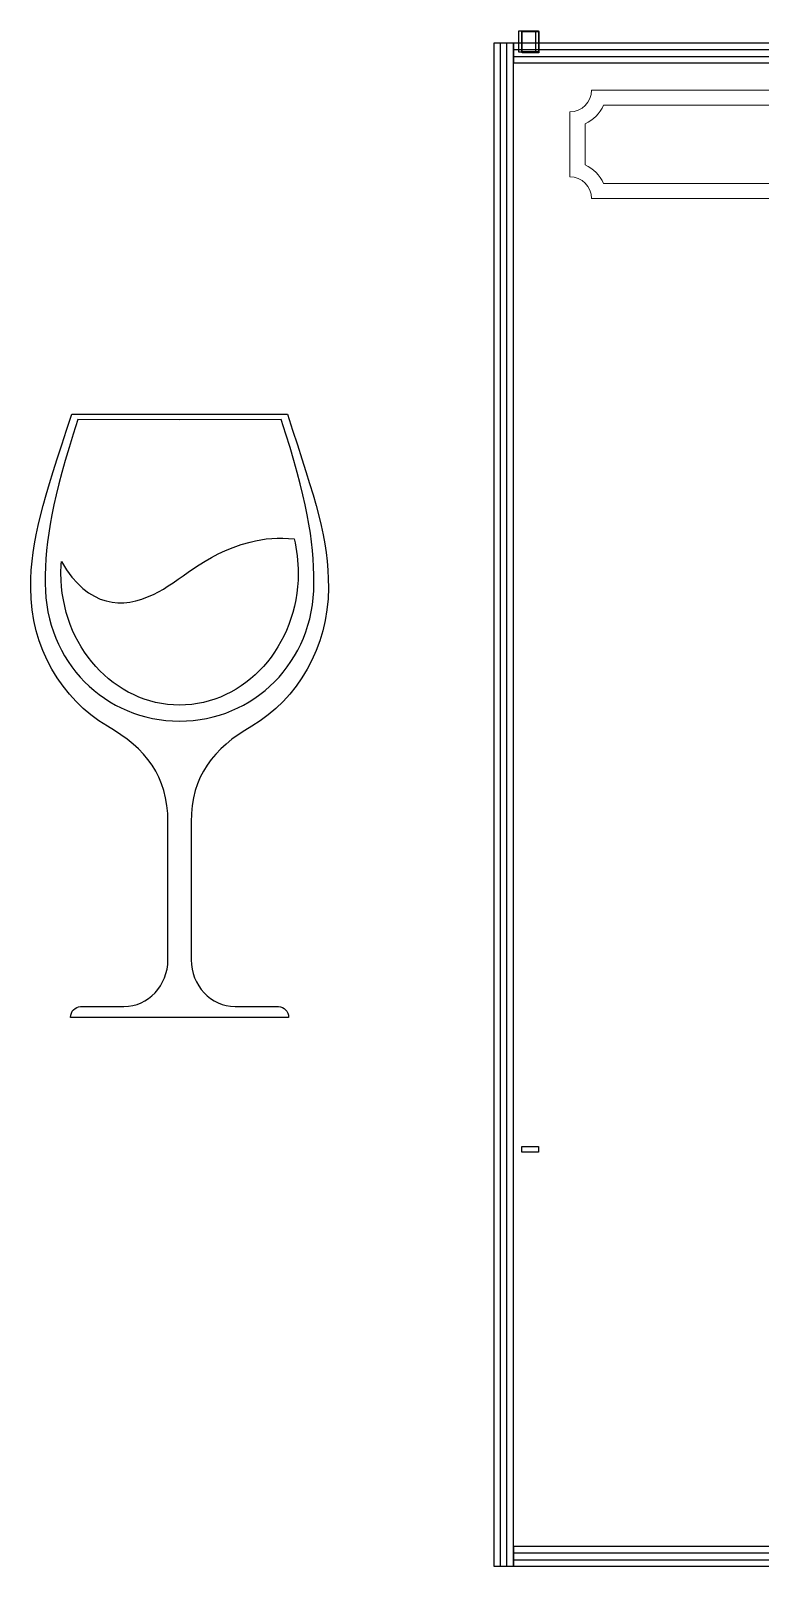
# Model space of a CAD drawing. Header units: millimetres. Extents: x -757 to 1128, y -558 to 127.
# Drawn here: x 263.4 to 407, y -175 to 127.5 of the extents above; entities that cross this region are included whole.
import ezdxf

# ---------------------------------------------------------------- set-up
doc = ezdxf.new("R2010")
doc.units = ezdxf.units.MM
doc.header["$MEASUREMENT"] = 0
doc.header["$XCLIPFRAME"] = 0
doc.layers.add('Layer 1', color=7, linetype='Continuous')
picture_1 = doc.add_image_def('image1.jpg', size_in_pixel=(17187, 21589))
picture_2 = doc.add_image_def('image2.jpg', size_in_pixel=(17196, 21604))
picture_3 = doc.add_image_def('image3.jpg', size_in_pixel=(17196, 5779))
picture_4 = doc.add_image_def('image4.jpg', size_in_pixel=(17280, 21599))

msp = doc.modelspace()

# ---------------------------------------------------------------- linework, layer by layer
at = {"layer": 'Layer 1', "color": 25}
for points in [[(354.5114, 125.0334), (354.5114, 125.0334), (358.4114, 125.0334), (358.4114, 125.0334), (358.4114, 125.0334), (358.4114, 125.0334), (358.4114, -174.9665), (358.4114, -174.9665), (358.4114, -174.9665), (358.4114, -174.9665), (354.5114, -174.9665), (354.5114, -174.9665), (354.5114, -174.9665), (354.5114, -174.9665), (354.5114, 125.0334), (354.5114, 125.0334)], [(358.4114, 121.1334), (358.4114, 121.1334), (358.4114, 125.0334), (358.4114, 125.0334), (358.4114, 125.0334), (358.4114, 125.0334), (590.6114, 125.0334), (590.6114, 125.0334), (590.6114, 125.0334), (590.6114, 125.0334), (590.6114, 121.1334), (590.6114, 121.1334), (590.6114, 121.1334), (590.6114, 121.1334), (358.4114, 121.1334), (358.4114, 121.1334)], [(358.4114, -174.9665), (358.4114, -174.9665), (358.4114, -171.0665), (358.4114, -171.0665), (358.4114, -171.0665), (358.4114, -171.0665), (590.6114, -171.0665), (590.6114, -171.0665), (590.6114, -171.0665), (590.6114, -171.0665), (590.6114, -174.9665), (590.6114, -174.9665), (590.6114, -174.9665), (590.6114, -174.9665), (358.4114, -174.9665), (358.4114, -174.9665)]]:
    msp.add_open_spline(points, degree=3, knots=[0, 0, 0, 0, 0.2, 0.2, 0.2, 0.2, 0.4, 0.4, 0.4, 0.4, 0.6, 0.6, 0.6, 0.6, 1, 1, 1, 1], dxfattribs=at)
at = {"layer": 'Layer 1', "color": 248}
for points in [[(355.8001, 125.0334), (355.8001, 125.0334), (357.1227, 125.0334), (357.1227, 125.0334), (357.1227, 125.0334), (357.1227, 125.0334), (357.1227, -174.9665), (357.1227, -174.9665), (357.1227, -174.9665), (357.1227, -174.9665), (355.8001, -174.9665), (355.8001, -174.9665), (355.8001, -174.9665), (355.8001, -174.9665), (355.8001, 125.0334), (355.8001, 125.0334)], [(358.4114, 122.4221), (358.4114, 122.4221), (358.4114, 123.7447), (358.4114, 123.7447), (358.4114, 123.7447), (358.4114, 123.7447), (590.6114, 123.7447), (590.6114, 123.7447), (590.6114, 123.7447), (590.6114, 123.7447), (590.6114, 122.4221), (590.6114, 122.4221), (590.6114, 122.4221), (590.6114, 122.4221), (358.4114, 122.4221), (358.4114, 122.4221)], [(358.4114, -173.6778), (358.4114, -173.6778), (358.4114, -172.3552), (358.4114, -172.3552), (358.4114, -172.3552), (358.4114, -172.3552), (590.6114, -172.3552), (590.6114, -172.3552), (590.6114, -172.3552), (590.6114, -172.3552), (590.6114, -173.6778), (590.6114, -173.6778), (590.6114, -173.6778), (590.6114, -173.6778), (358.4114, -173.6778), (358.4114, -173.6778)]]:
    msp.add_open_spline(points, degree=3, knots=[0, 0, 0, 0, 0.2, 0.2, 0.2, 0.2, 0.4, 0.4, 0.4, 0.4, 0.6, 0.6, 0.6, 0.6, 1, 1, 1, 1], dxfattribs=at)
at = {"layer": 'Layer 1', "lineweight": 9}
for points in [[(373.7995, 115.7981), (373.7995, 115.7981), (575.2234, 115.7981), (575.2234, 115.7981), (575.2234, 115.7981), (575.2234, 113.4377), (577.1548, 111.5062), (579.5152, 111.5062), (579.5152, 111.5062), (579.5152, 111.5062), (579.5152, 98.7113), (579.5152, 98.7113), (579.5152, 98.7113), (577.1548, 98.7113), (575.2234, 96.7801), (575.2234, 94.4196), (575.2234, 94.4196), (575.2234, 94.4196), (373.7995, 94.4196), (373.7995, 94.4196), (373.7995, 94.4196), (373.7995, 96.7801), (371.8681, 98.7113), (369.5077, 98.7113), (369.5077, 98.7113), (369.5077, 98.7113), (369.5077, 111.5062), (369.5077, 111.5062), (369.5077, 111.5062), (371.8681, 111.5062), (373.7995, 113.4377), (373.7995, 115.7981)], [(376.1519, 112.7981), (375.4203, 111.1868), (374.119, 109.8854), (372.5077, 109.1538), (372.5077, 109.1538), (372.5077, 109.1538), (372.5077, 101.0638), (372.5077, 101.0638), (372.5077, 101.0638), (374.119, 100.3322), (375.4203, 99.0309), (376.1519, 97.4196), (376.1519, 97.4196), (376.1519, 97.4196), (572.871, 97.4196), (572.871, 97.4196), (572.871, 97.4196), (573.6026, 99.0309), (574.9039, 100.3322), (576.5152, 101.0638), (576.5152, 101.0638), (576.5152, 101.0638), (576.5152, 109.1538), (576.5152, 109.1538), (576.5152, 109.1538), (574.9039, 109.8854), (573.6026, 111.1868), (572.871, 112.7981), (572.871, 112.7981), (572.871, 112.7981), (376.1519, 112.7981), (376.1519, 112.7981)]]:
    msp.add_open_spline(points, degree=3, knots=[0, 0, 0, 0, 0.11111111, 0.11111111, 0.11111111, 0.11111111, 0.22222222, 0.22222222, 0.22222222, 0.22222222, 0.33333333, 0.33333333, 0.33333333, 0.33333333, 0.44444444, 0.44444444, 0.44444444, 0.44444444, 0.55555556, 0.55555556, 0.55555556, 0.55555556, 0.66666667, 0.66666667, 0.66666667, 0.66666667, 0.77777778, 0.77777778, 0.77777778, 0.77777778, 1, 1, 1, 1], dxfattribs=at)
at = {"layer": 'Layer 1'}
for points, knots in [([(292.6769, 51.9559), (292.6769, 51.9559), (271.4413, 51.9559), (271.4413, 51.9559), (271.4413, 51.9559), (265.7841, 34.621), (263.3806, 27.3441), (263.3806, 17.7301), (263.3806, 17.7301), (263.3806, 6.0296), (269.4691, -4.1616), (278.4662, -9.4687), (278.4662, -9.4687), (286.0242, -13.927), (290.3902, -19.216), (290.3902, -28.3936), (290.3902, -28.3936), (290.3902, -28.3936), (290.3902, -55.4861), (290.3902, -55.4861), (290.3902, -55.4861), (290.3902, -60.5728), (286.5044, -64.7219), (281.7405, -64.7219), (281.7405, -64.7219), (281.7405, -64.7219), (273.21, -64.7219), (273.21, -64.7219), (273.21, -64.7219), (272.1168, -64.7219), (271.2228, -65.6765), (271.2228, -66.8438), (271.2228, -66.8438), (271.2228, -66.8438), (271.2228, -66.8438), (271.2228, -66.8438), (271.2228, -66.8438), (271.2228, -66.8438), (292.6769, -66.8438), (292.6769, -66.8438), (292.6769, -66.8438), (292.6769, -66.8438), (314.1311, -66.8438), (314.1311, -66.8438), (314.1311, -66.8438), (314.1311, -66.8438), (314.1311, -66.8438), (314.1311, -66.8438), (314.1311, -66.8438), (314.1311, -65.6765), (313.237, -64.7219), (312.1438, -64.7219), (312.1438, -64.7219), (312.1438, -64.7219), (303.6133, -64.7219), (303.6133, -64.7219), (303.6133, -64.7219), (298.8495, -64.7219), (294.9636, -60.573), (294.9636, -55.4861), (294.9636, -55.4861), (294.9636, -55.4861), (294.9636, -28.3936), (294.9636, -28.3936), (294.9636, -28.3936), (294.9636, -19.2158), (299.3297, -13.927), (306.8876, -9.4687), (306.8876, -9.4687), (315.8848, -4.1616), (321.9732, 6.0296), (321.9732, 17.7301), (321.9732, 17.7301), (321.9732, 27.3441), (319.5697, 34.621), (313.9125, 51.9559), (313.9125, 51.9559), (313.9125, 51.9559), (292.6769, 51.9559), (292.6769, 51.9559)], [0, 0, 0, 0, 0.04761905, 0.04761905, 0.04761905, 0.04761905, 0.0952381, 0.0952381, 0.0952381, 0.0952381, 0.14285714, 0.14285714, 0.14285714, 0.14285714, 0.19047619, 0.19047619, 0.19047619, 0.19047619, 0.23809524, 0.23809524, 0.23809524, 0.23809524, 0.28571429, 0.28571429, 0.28571429, 0.28571429, 0.33333333, 0.33333333, 0.33333333, 0.33333333, 0.38095238, 0.38095238, 0.38095238, 0.38095238, 0.42857143, 0.42857143, 0.42857143, 0.42857143, 0.47619048, 0.47619048, 0.47619048, 0.47619048, 0.52380952, 0.52380952, 0.52380952, 0.52380952, 0.57142857, 0.57142857, 0.57142857, 0.57142857, 0.61904762, 0.61904762, 0.61904762, 0.61904762, 0.66666667, 0.66666667, 0.66666667, 0.66666667, 0.71428571, 0.71428571, 0.71428571, 0.71428571, 0.76190476, 0.76190476, 0.76190476, 0.76190476, 0.80952381, 0.80952381, 0.80952381, 0.80952381, 0.85714286, 0.85714286, 0.85714286, 0.85714286, 0.9047619, 0.9047619, 0.9047619, 0.9047619, 1, 1, 1, 1]), ([(292.6769, -8.4924), (278.0686, -8.4924), (266.2263, 3.1248), (266.2263, 18.6306), (266.2263, 18.6306), (266.2263, 27.311), (267.5628, 35.2419), (272.6704, 50.8929), (272.6704, 50.8929), (272.6704, 50.8929), (292.6769, 50.8755), (292.6769, 50.8755), (292.6769, 50.8755), (292.6769, 50.8755), (312.6834, 50.8929), (312.6834, 50.8929), (312.6834, 50.8929), (317.7911, 35.2419), (319.1276, 27.311), (319.1276, 18.6306), (319.1276, 18.6306), (319.1276, 3.1248), (307.2852, -8.4924), (292.6769, -8.4924)], [0, 0, 0, 0, 0.14285714, 0.14285714, 0.14285714, 0.14285714, 0.28571429, 0.28571429, 0.28571429, 0.28571429, 0.42857143, 0.42857143, 0.42857143, 0.42857143, 0.57142857, 0.57142857, 0.57142857, 0.57142857, 0.71428571, 0.71428571, 0.71428571, 0.71428571, 1, 1, 1, 1]), ([(292.6769, -5.3279), (305.5718, -5.3279), (316.0248, 6.2932), (316.0248, 20.6286), (316.0248, 20.6286), (316.0248, 22.971), (315.744, 25.2398), (315.2209, 27.3984), (315.2209, 27.3984), (312.2325, 27.6954), (309.3323, 27.518), (306.5584, 26.7701), (306.5584, 26.7701), (297.0095, 24.1957), (292.8279, 18.9545), (287.5477, 16.456), (287.5477, 16.456), (281.444, 13.5678), (274.813, 13.7424), (269.4204, 22.9166), (269.4204, 22.9166), (269.3613, 22.1625), (269.329, 21.3998), (269.329, 20.6286), (269.329, 20.6286), (269.329, 6.2932), (279.7821, -5.3279), (292.6769, -5.3279)], [0, 0, 0, 0, 0.125, 0.125, 0.125, 0.125, 0.25, 0.25, 0.25, 0.25, 0.375, 0.375, 0.375, 0.375, 0.5, 0.5, 0.5, 0.5, 0.625, 0.625, 0.625, 0.625, 0.75, 0.75, 0.75, 0.75, 1, 1, 1, 1])]:
    msp.add_open_spline(points, degree=3, knots=knots, dxfattribs=at)

# ---------------------------------------------------------------- pictures from other files: only their frames are drawn
at = {"layer": 'Layer 1', "color": 248}
image = msp.add_image(picture_4, insert=(354.5114, -174.9665), size_in_units=(240, 299.9999), dxfattribs=at)
image.set_boundary_path([(354.511, -174.966), (594.511, 125.033)])
at = {"layer": 'Layer 1', "color": 1}
image = msp.add_image(picture_2, insert=(355.096, -174.9964), size_in_units=(238.8447, 300.0585), dxfattribs=at)
image.set_boundary_path([(355.096, -174.996), (593.94, 125.062)])
image = msp.add_image(picture_1, insert=(355.1558, -174.9666), size_in_units=(238.7113, 299.8599), dxfattribs=at)
image.set_boundary_path([(355.156, -174.967), (593.867, 124.893)])
image = msp.add_image(picture_3, insert=(355.096, -174.9964), size_in_units=(238.8447, 80.264), dxfattribs=at)
image.set_boundary_path([(355.096, -174.996), (593.94, -94.732)])

doc.saveas('drawing.dxf')
